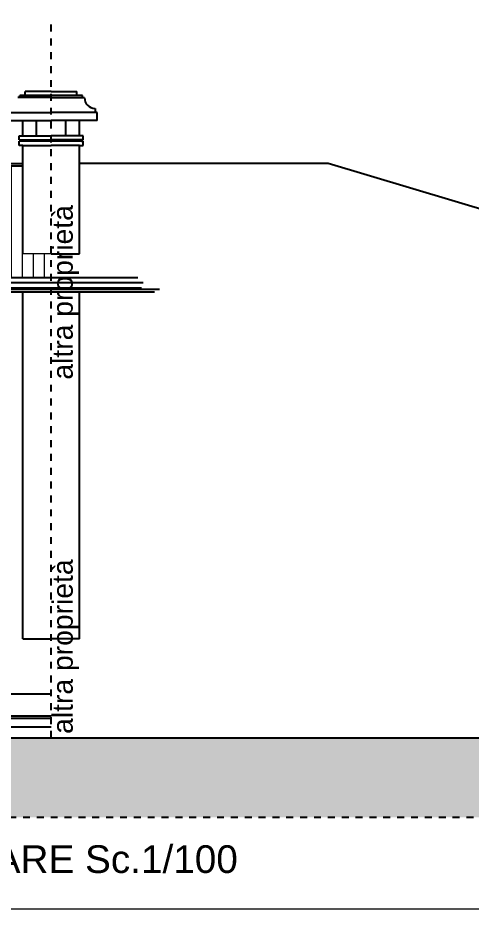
# Model space of a CAD drawing. Header units: millimetres. Extents: x 2002 to 2114, y 811 to 859.
# Drawn here: x 2037.75 to 2044.31, y 811.09 to 823.97 of the extents above; entities that cross this region are included whole.
import ezdxf

# ---------------------------------------------------------------- set-up
doc = ezdxf.new("R2010")
doc.units = ezdxf.units.MM
doc.header["$LTSCALE"] = 0.04
doc.linetypes.add('JIS_02_1.2', pattern=[2.5, 1.25, -1.25])
for name, color, linetype in [('0-2', 1, 'Continuous'), ('02', 1, 'Continuous'), ('ASSI-PIL', 6, 'Continuous'), ('chiaro', 252, 'Continuous'), ('Ferro', 221, 'Continuous')]:
    doc.layers.add(name, color=color, linetype=linetype)
doc.layers.add('0_Num_Penna__10', color=1, linetype='Continuous', lineweight=13)
doc.styles.get("Standard").update_dxf_attribs({"font": 'arial.ttf'})

msp = doc.modelspace()

# ---------------------------------------------------------------- hatches: boundary and pattern name
at = {"layer": '0_Num_Penna__10'}
h = msp.add_hatch(dxfattribs=at)
h.set_pattern_fill('ANSI31', color=256, scale=0.05, angle=45, style=0)
h.set_pattern_definition([(90, (-208.4922, -12.77513), (-0.15875, -2e-16), [])])
h.paths.add_polyline_path([(2038.233, 820.216), (2038.233, 820.556), (2037.823, 820.556), (2037.823, 821.826), (2034.238, 821.826), (2030.005, 820.556), (2034.083, 820.556), (2034.083, 820.216)])
h.paths.add_polyline_path([(2034.266, 821.201), (2034.266, 821.758), (2037.656, 821.758), (2037.656, 820.574), (2034.266, 820.574)], flags=16)
h = msp.add_hatch(dxfattribs=at)
h.set_pattern_fill('EARTH', color=256, scale=0.04, angle=45, style=0)
h.set_pattern_definition([(45, (609.59275, -129.24758), (4e-17, 0.359210245), [0.254, -0.254]), (45, (609.5254, -129.18023), (4e-17, 0.359210245), [0.254, -0.254]), (45, (609.45805, -129.11288), (4e-17, 0.359210245), [0.254, -0.254]), (135, (609.45805, -129.06797), (-0.359210245, 0), [0.254, -0.254]), (135, (609.5254, -129.00062), (-0.359210245, 0), [0.254, -0.254]), (135, (609.59275, -128.93327), (-0.359210245, 0), [0.254, -0.254])])
h.paths.add_polyline_path([(2048.98, 812.421), (2048.98, 813.567), (2026.027, 813.567), (2026.027, 812.421)])

# ---------------------------------------------------------------- linework, layer by layer
for p, q in [((2035.213, 813.727), (2038.233, 813.727)), ((2025.265, 813.567), (2049.18, 813.567))]:
    msp.add_line(p, q)
at = {"layer": '0-2'}
msp.add_line((2038.233, 814.197), (2034.653, 814.197), dxfattribs=at)
at = {"layer": '02', "linetype": 'JIS_02_1.2'}
msp.add_line((2038.233, 813.567), (2038.233, 823.965), dxfattribs=at)
at = {"layer": '02'}
for p, q in [((2038.233, 822.9), (2037.86, 822.9)), ((2037.86, 822.843), (2037.86, 822.9)), ((2038.233, 822.814), (2037.753, 822.814)), ((2038.233, 822.843), (2037.781, 822.843)), ((2037.781, 822.814), (2037.781, 822.843)), ((2037.571, 822.598), (2038.233, 822.598)), ((2037.571, 822.483), (2038.233, 822.483)), ((2037.823, 822.263), (2037.823, 822.483)), ((2038.023, 822.263), (2038.023, 822.483)), ((2037.773, 822.203), (2037.773, 822.263)), ((2037.773, 822.263), (2038.233, 822.263)), ((2037.773, 822.203), (2037.793, 822.203)), ((2037.793, 822.183), (2037.773, 822.183)), ((2037.773, 822.123), (2037.773, 822.183)), ((2037.823, 822.123), (2037.773, 822.123)), ((2037.793, 822.203), (2037.793, 822.183)), ((2037.823, 820.556), (2037.823, 822.123)), ((2037.823, 822.123), (2038.233, 822.123)), ((2034.233, 821.861), (2037.823, 821.861)), ((2034.233, 821.826), (2037.823, 821.826)), ((2033.903, 820.216), (2039.483, 820.216)), ((2039.797, 820.042), (2033.953, 820.042)), ((2034.083, 820.007), (2039.727, 820.007)), ((2037.823, 814.997), (2037.823, 820.007)), ((2038.643, 814.997), (2038.643, 820.007)), ((2037.823, 814.997), (2038.233, 814.997)), ((2038.643, 814.997), (2038.233, 814.997)), ((2032.598, 813.887), (2038.233, 813.887)), ((2038.233, 813.847), (2032.598, 813.847))]:
    msp.add_line(p, q, dxfattribs=at)
at = {"layer": '0_Num_Penna__10'}
for p, q in [((2038.233, 820.556), (2037.823, 820.556)), ((2114.037, 811.093), (2002.034, 811.093))]:
    msp.add_line(p, q, dxfattribs=at)
at = {"layer": 'ASSI-PIL', "linetype": 'JIS_02_1.2'}
msp.add_line((2026.027, 812.421), (2048.98, 812.421), dxfattribs=at)
at = {"layer": 'chiaro'}
for p, q in [((2037.793, 822.203), (2038.233, 822.203)), ((2038.233, 822.183), (2037.793, 822.183)), ((2039.56, 820.14), (2033.903, 820.14)), ((2039.535, 820.062), (2033.953, 820.062))]:
    msp.add_line(p, q, dxfattribs=at)
at = {"layer": 'Ferro'}
for p, q in [((2038.233, 822.9), (2038.606, 822.9)), ((2038.606, 822.843), (2038.606, 822.9)), ((2038.685, 822.843), (2038.233, 822.843)), ((2038.233, 822.814), (2038.714, 822.814)), ((2038.685, 822.814), (2038.685, 822.843)), ((2038.867, 822.658), (2038.867, 822.598)), ((2038.895, 822.598), (2038.233, 822.598)), ((2038.895, 822.483), (2038.895, 822.598)), ((2038.895, 822.483), (2038.233, 822.483)), ((2038.443, 822.263), (2038.443, 822.483)), ((2038.643, 822.263), (2038.643, 822.483)), ((2038.693, 822.263), (2038.233, 822.263)), ((2038.693, 822.203), (2038.693, 822.263)), ((2038.673, 822.203), (2038.233, 822.203)), ((2038.673, 822.183), (2038.233, 822.183)), ((2038.643, 822.123), (2038.233, 822.123)), ((2038.643, 820.556), (2038.643, 822.123)), ((2038.643, 822.123), (2038.693, 822.123)), ((2038.693, 822.203), (2038.673, 822.203)), ((2038.673, 822.203), (2038.673, 822.183)), ((2038.673, 822.183), (2038.693, 822.183)), ((2038.693, 822.123), (2038.693, 822.183)), ((2042.233, 821.861), (2038.643, 821.861)), ((2046.583, 820.556), (2042.233, 821.861)), ((2038.233, 820.556), (2038.643, 820.556))]:
    msp.add_line(p, q, dxfattribs=at)
msp.add_arc((2038.867, 822.811), 0.153, 180, 270, dxfattribs=at)

# ---------------------------------------------------------------- texts
at = {"layer": '0_Num_Penna__10'}
for p in [(2038.545, 818.74), (2038.545, 813.624)]:
    msp.add_text('altra proprietà', height=0.2925, rotation=90, dxfattribs=at).set_placement(p)
at = {"layer": 'ASSI-PIL', "insert": (2031.737, 812.016), "char_height": 0.4, "width": 12.80526, "attachment_point": 1}
msp.add_mtext('PROSPETTO LATO MARE Sc.1/100', dxfattribs=at)

doc.saveas('drawing.dxf')
